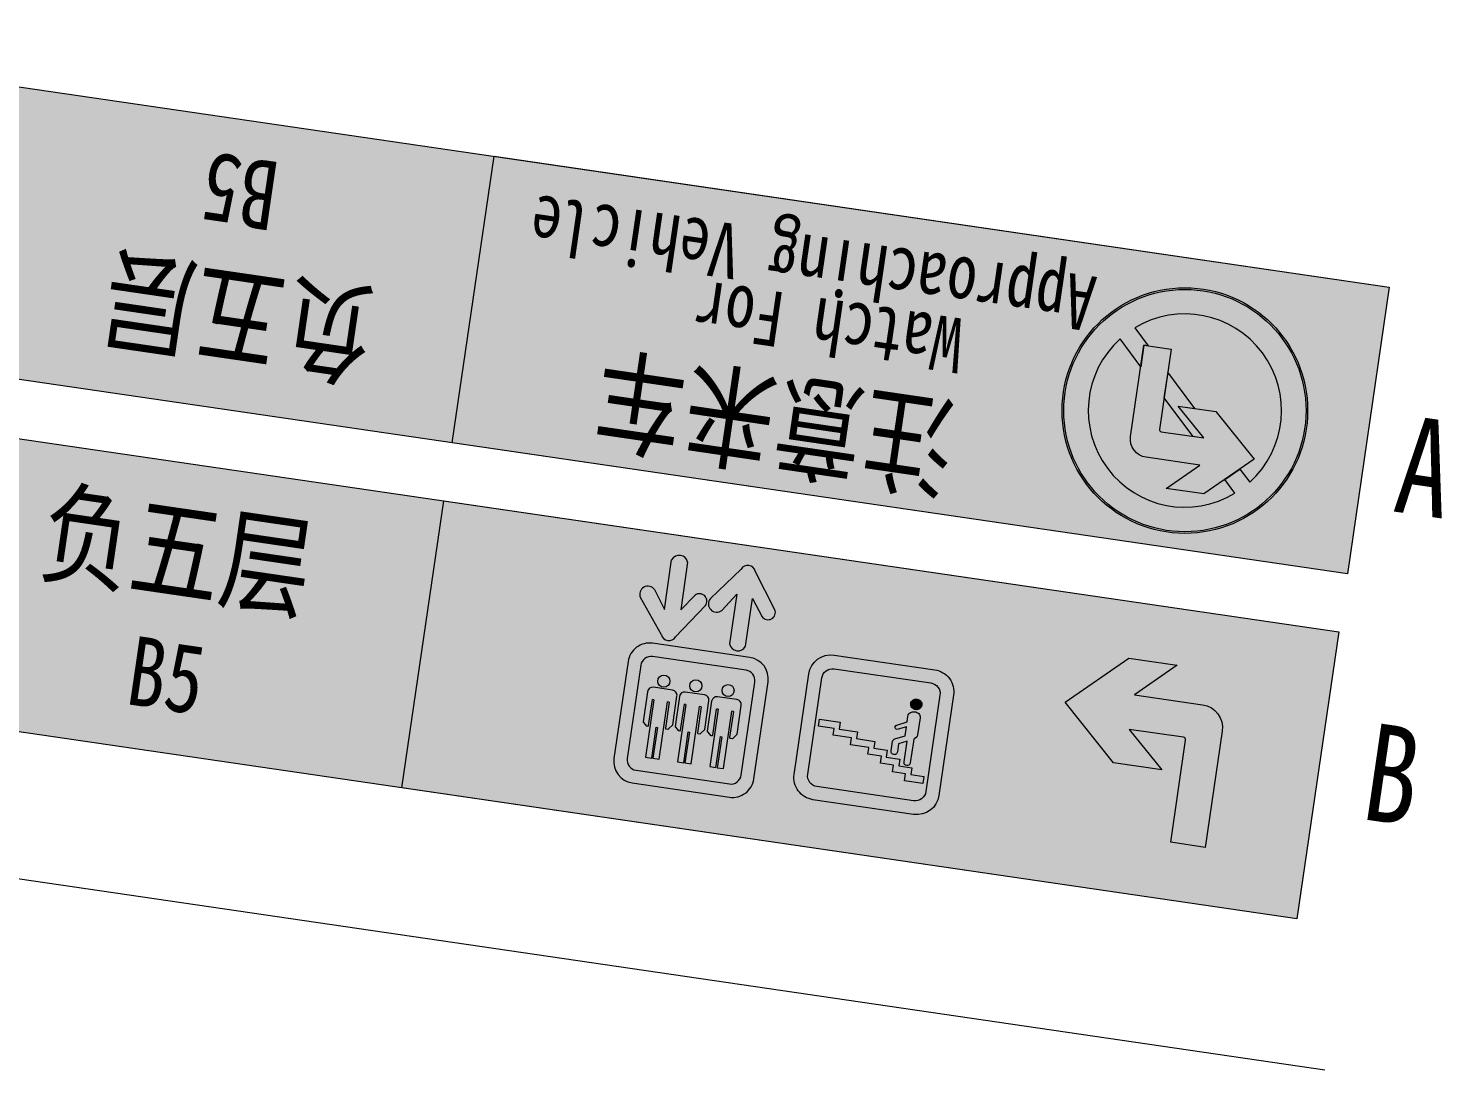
# Model space of a CAD drawing. Header units: inches. Extents: x -414268 to 632271, y -366004 to 318730.
# Drawn here: x -197651 to -180342, y 153430 to 166179 of the extents above; entities that cross this region are included whole.
import ezdxf

# ---------------------------------------------------------------- set-up
doc = ezdxf.new("R2010")
doc.units = ezdxf.units.IN
doc.header["$LTSCALE"] = 1200
doc.header["$MEASUREMENT"] = 0
doc.layers.get('0').update_dxf_attribs({"linetype": 'CONTINUOUS', "lineweight": 0})
for name, color, linetype, lineweight in [('0--PAI--RED', 1, 'CONTINUOUS', 0), ('0--灯箱字(黄底黑字)', 7, 'CONTINUOUS', 0), ('0-PAI', 7, 'CONTINUOUS', 0), ('0-增加车位', 6, 'CONTINUOUS', 0), ('10', 7, 'CONTINUOUS', 0)]:
    doc.layers.add(name, color=color, linetype=linetype, lineweight=lineweight)
doc.layers.add('0-栋牌字体', color=7, linetype='CONTINUOUS', lineweight=0, true_color=0xf7f7f7)
doc.styles.add('-宋体', font='', dxfattribs={"width": 0.8})
doc.styles.add('-黑体', font='simhei.ttf', dxfattribs={"width": 0.8})
doc.styles.get('-宋体').set_extended_font_data('SimSun')

# ---------------------------------------------------------------- blocks, each defined once
blk = doc.blocks.new('A$C27BC456A')
blk.add_hatch(color=250).paths.add_polyline_path([(14884.73986124818, 112855.557986891), (14884.7398612483, 114955.557986891), (8329.665222129555, 114955.557986891), (8329.665222129554, 112855.5579868909)])
at = {"color": 250}
blk.add_lwpolyline([(8329.665222129552, 114955.557986891), (14884.73986124829, 114955.557986891), (14884.73986124818, 112855.557986891), (8329.665222129552, 112855.5579868909), (8329.665222129552, 114955.557986891)], dxfattribs=at)
blk = doc.blocks.new('A$C680673FF')
at = {"layer": '0--PAI--RED'}
h = blk.add_hatch(color=1, dxfattribs=at)
edge = h.paths.add_edge_path()
edge.add_line((7307.236480437045, 72210.5037500369), (7006.793727764802, 72510.94650271836))
edge.add_arc((7919.089158920222, 71758.12779800821), 1182.801317157199, 500.4708306679332, 669.5291693303117)
edge.add_line((8671.90786360245, 70845.83236682955), (8524.233765282028, 70993.50646515454))
edge.add_line((8524.233765282086, 70993.50646515453), (8689.279541759694, 71147.41414161834))
edge.add_line((8689.279541759752, 71147.41414161836), (8831.384590075817, 71005.30909329795))
edge.add_arc((7919.089158920222, 71758.12779800821), 1182.801317157198, 320.4708306679328, 489.5291693303109)
edge.add_line((7166.270454237994, 72670.42322918675), (7359.597239557013, 72477.09644386174))
edge.add_line((7359.59723955713, 72477.0964438619), (7307.236480441177, 72477.09644386271))
edge.add_line((7307.236480441119, 72477.09644386268), (7307.236480437045, 72210.50375003704))
edge = h.paths.add_edge_path(flags=17)
edge.add_arc((7919.089158920222, 71758.12779800821), 1483.513516434449, 179.9999999991225, 539.9999999991225)
h.paths.add_polyline_path([(7643.444747711765, 71874.29548275178), (8057.732237841876, 71460.00799260903), (8195.302232290327, 71460.00799260692), (7829.300290869316, 71801.31032454834), (8035.383358853054, 71801.31032454516), (7643.444747716654, 72193.24893569347)], flags=16)
at = {"layer": '10', "true_color": 0xf7f7f7}
h = blk.add_hatch(color=7, dxfattribs=at)
edge = h.paths.add_edge_path()
edge.add_line((7829.238020872755, 71801.31032454834), (8297.891969202377, 71801.31032454116))
edge.add_line((8297.89196920232, 71801.31032454115), (8844.163523562136, 71291.90385895723))
edge.add_line((8844.163523562194, 71291.90385895692), (8297.891969186778, 70782.4973933896))
edge.add_line((8297.89196918672, 70782.49739338974), (7829.238020857098, 70782.49739339692))
edge.add_line((7829.238020857156, 70782.49739339692), (8195.239962288702, 71123.7997253271))
edge.add_line((8195.239962288702, 71123.79972532696), (7531.313055277104, 71123.79972533713))
edge.add_arc((7531.313055280596, 71347.9385701905), 224.1388448532961, 179.9999999991225, 269.99999999912245, ccw=False)
edge.add_line((7307.174210427271, 71347.93857019393), (7307.174210444558, 72477.0964438627))
edge.add_line((7307.174210444558, 72477.09644386267), (7643.382477724459, 72477.09644385752))
edge.add_line((7643.382477724517, 72477.09644385755), (7643.382477709325, 71485.47831589429))
edge.add_arc((7668.852800988127, 71485.4783158939), 25.47032327878895, 179.9999999991378, 269.9999999991379)
edge.add_line((7668.852800987777, 71460.00799261499), (8195.239962293883, 71460.00799260693))
edge.add_line((8195.239962293883, 71460.00799260693), (7829.238020872814, 71801.31032454832))
at = {"layer": '0-PAI', "elevation": -8.913048077374697e-08}
for points in [[(7307.236480437045, 72210.50375003689), (7006.793727764743, 72510.94650271833, 0.9088007273814083), (8671.90786360245, 70845.83236682953), (8524.233765282086, 70993.50646515451), (8689.279541759752, 71147.41414161834), (8831.384590075817, 71005.30909329792, 0.9088007273814063), (7166.270454237994, 72670.42322918675), (7359.59723955713, 72477.09644386188), (7307.236480441119, 72477.09644386268)], [(7829.238020872755, 71801.31032454832), (8297.89196920232, 71801.31032454113), (8844.163523562194, 71291.90385895692), (8297.891969186778, 70782.49739338973), (7829.238020857214, 70782.4973933969), (8195.239962288702, 71123.79972532696), (7531.313055277162, 71123.7997253371, -0.414213562373095), (7307.174210427271, 71347.93857019392), (7307.174210444558, 72477.09644386267), (7643.382477724517, 72477.09644385753), (7643.382477709267, 71485.47831589413, 0.414213562373095), (7668.852800987777, 71460.00799261499), (8195.239962293883, 71460.00799260692)]]:
    blk.add_lwpolyline(points, format="xyb", close=True, dxfattribs=at)
blk.add_lwpolyline([(7643.444747711765, 71874.29548275177), (8057.732237841876, 71460.00799260903), (8195.302232290327, 71460.00799260692), (7829.300290869316, 71801.31032454832), (8035.383358853054, 71801.31032454515), (7643.444747716654, 72193.24893569347)], close=True, dxfattribs=at)
at = {"layer": '0-PAI'}
for radius in [1503.560996386266, 1483.513516434449]:
    blk.add_circle((7919.08915892028, 71758.12779800806, -8.913048077374697e-08), radius, dxfattribs=at)
blk = doc.blocks.new('A$C744A17C1')
at = {"true_color": 0xf7f7f7}
h = blk.add_hatch(color=7, dxfattribs=at)
edge = h.paths.add_edge_path()
edge.add_line((-3036.027967695962, 95700.69936638275), (-4282.504917986342, 95700.6993662884))
edge.add_arc((-4282.504917992475, 95427.42636630207), 273.2729999863368, 89.999999998714, 180.0000000033805)
edge.add_line((-4555.777917978819, 95427.42636628594), (-4555.777917813975, 94185.20778836703))
edge.add_arc((-4282.504917798803, 94185.20778839014), 273.2730000151723, 180.000000004845, 269.9999999973897)
edge.add_line((-4282.504917811253, 93911.93478837497), (-3036.027967662085, 93911.93478839874))
edge.add_arc((-3036.027967657114, 94185.20778838589), 273.2729999871517, 269.9999999989579, 360.000000003228)
edge.add_line((-2762.754967669956, 94185.20778840128), (-2762.754967693822, 95427.42636646118))
edge.add_arc((-3036.027967666832, 95427.42636640974), 273.27299997301, 1.078538077006223e-08, 90.00000000610757)
edge = h.paths.add_edge_path(flags=16)
edge.add_line((-3060.870968115632, 95535.07936645439), (-4257.661918124184, 95535.07936650218))
edge.add_arc((-4257.661918121812, 95402.58336650326), 132.4959999989223, 90.00000000102573, 180.0000000010257)
edge.add_line((-4390.157918120734, 95402.58336650088), (-4390.157917956356, 94210.05078851104))
edge.add_arc((-4257.661917951628, 94210.05078851951), 132.4960000047276, 180.0000000036624, 269.9999999983266)
edge.add_line((-4257.661917955498, 94077.55478851478), (-3060.870967947179, 94077.55478853764))
edge.add_arc((-3060.870967934181, 94210.05078852108), 132.4959999834391, 269.9999999943792, 360.0000000077086)
edge.add_line((-2928.374967950745, 94210.05078853891), (-2928.374968114891, 95402.5833664582))
edge.add_arc((-3060.870968122284, 95402.58336644698), 132.4960000073929, 4.851705143038884e-09, 89.99999999712362)
for points in [[(-4105.775307702483, 95185.59901780682), (-4093.191785995499, 95189.3268348336), (-4081.094827414956, 95195.37593573614), (-4070.936258183443, 95203.2804008755), (-4062.716157831484, 95213.04030111353), (-4056.434022755828, 95224.1912299039), (-4052.08934933634, 95236.26885156211), (-4051.135041708476, 95249.73601779382), (-4052.116755634663, 95262.73681229903), (-4056.486909276806, 95275.26976579314), (-4062.791662051925, 95285.94331290413), (-4071.031959299231, 95295.68616647439), (-4081.207323937677, 95304.03394962067), (-4093.316810593125, 95310.05796103626), (-4105.908036448644, 95313.759728508), (-4119.465126179974, 95315.13875723894), (-4133.503442684887, 95313.7311628082), (-4146.086937904591, 95310.0033170796), (-4157.699789472972, 95303.95473898912), (-4167.857881605858, 95295.58589573058), (-4176.07797313435, 95285.82602378237), (-4182.360594149213, 95275.13944482138), (-4186.704781629727, 95262.5974733338), (-4188.143691014964, 95249.59416268383), (-4186.677366507938, 95236.12948444439), (-4182.307698770659, 95224.06089506189), (-4176.002468914026, 95212.92301254108), (-4167.76218049007, 95203.18015842151), (-4157.587301790831, 95195.29673952419), (-4145.961922130198, 95189.27220515917), (-4133.370705098263, 95185.57043713813), (-4119.329499548534, 95184.19193190591)], [(-4150.11990238633, 94529.42519890532), (-4149.627119381796, 94521.06739443877), (-4147.198756577098, 94513.64028296362), (-4143.319000463234, 94507.14339838475), (-4138.471931530861, 94501.57620250923), (-4125.87734835525, 94494.62397167491), (-4111.351055108826, 94492.31724702398), (-4097.313692784286, 94494.65355498373), (-4091.022925867466, 94497.44615649544), (-4084.733546061092, 94501.63183647174), (-4079.89801569574, 94507.2090675378), (-4076.03173301369, 94513.71398120295), (-4074.102912004921, 94521.14558704928), (-4073.143780433107, 94529.96923974363), (-4073.409211437916, 94786.29070426736), (-3975.566005341127, 94739.02821416727), (-3975.466443319223, 94642.90766297959), (-3974.488086713245, 94633.15731810404), (-3972.058778551756, 94624.80149255057), (-3968.178068257752, 94617.3759077636), (-3962.846874666517, 94611.80920641035), (-3957.032519419794, 94607.17172890124), (-3950.735444288468, 94603.92778070834), (-3936.208673960762, 94601.1567060907), (-3922.171329299919, 94603.4930145998), (-3915.880527055357, 94606.2856162488), (-3910.075784334331, 94610.93515125757), (-3904.75565221149, 94616.04852715385), (-3900.890314869001, 94623.48214061509), (-3898.477828618838, 94631.37860536999), (-3897.519191809697, 94640.66660789371), (-3897.638941903831, 94756.28987031762), (-3899.589391086716, 94769.75402574499), (-3904.925876862952, 94780.42857604545), (-3913.164742831723, 94788.77836625729), (-3922.213472441188, 94794.70326598715), (-3922.369446171797, 94794.80538847725), (-4039.101889754296, 94849.94229390075), (-4039.217787765549, 94961.8507568656), (-3945.249063278898, 94915.97730225985), (-3931.689579247963, 94912.27652424466), (-3920.071903735632, 94913.68161695023), (-3910.87873896258, 94918.79899297009), (-3904.593228902901, 94926.69948613836), (-3902.181714496808, 94935.52465123867), (-3903.644699364901, 94945.7388518333), (-3910.432604954694, 94955.48318951971), (-3915.27822494437, 94959.65733535777), (-3922.059884152026, 94963.36512443822), (-4039.278855550569, 95020.8232700668), (-4039.351956630824, 95091.40453202384), (-4040.820693118498, 95107.19094595194), (-4045.67544851813, 95120.18775516514), (-4052.949404808227, 95131.78898377655), (-4062.641139533138, 95140.60162528208), (-4073.783825813676, 95148.01970503082), (-4086.376951205893, 95153.57888623964), (-4100.41957921104, 95156.35044109734), (-4113.976686623646, 95157.7294554087), (-4128.015453705215, 95156.78622522691), (-4141.567728333292, 95153.52173987115), (-4154.633934597136, 95148.40033557524), (-4165.761698503164, 95141.42355248562), (-4175.434667611378, 95132.12651809816), (-4182.685078526265, 95120.97459971393), (-4187.997029419406, 95107.96727520748), (-4189.917695685872, 95092.64169136254), (-4189.701767394668, 94884.14834125085), (-4188.722924849484, 94873.93363212637), (-4186.29220309027, 94864.1847850999), (-4176.591818860266, 94847.0138444682), (-4163.989522695891, 94832.63200043356), (-4150.422369861859, 94821.5016373705), (-4150.394362782827, 94794.4670060108)]]:
    blk.add_hatch(color=256).paths.add_polyline_path(points)
blk.add_hatch(color=7, dxfattribs=at).paths.add_polyline_path([(-2972.607069589547, 94898.53414615076), (-3229.479971812805, 94898.09719255501), (-3229.336110325414, 94813.51894278088), (-3456.396698841709, 94813.13270141499), (-3456.252740901196, 94728.50382023354), (-3683.313339790911, 94728.1176065724), (-3683.169383667991, 94643.48864204493), (-3848.535635771113, 94643.20729399307), (-3848.391651262064, 94558.5783851212), (-4015.984025353682, 94558.29326713439), (-4015.840079232818, 94473.66434005648), (-4177.145826940774, 94473.38992084307), (-4177.00158715609, 94388.58852501128), (-4337.63411603251, 94388.31524484028), (-4337.488947727485, 94302.96531869122), (-4112.581915430259, 94304.06890598805), (-4112.725865504006, 94388.69787000655), (-3952.093359518447, 94388.9711473679), (-3952.23760118545, 94473.77254055717), (-3789.097450235975, 94474.05003136786), (-3789.24139829434, 94558.67899535972), (-3621.331052389462, 94558.96459933165), (-3621.462747673038, 94636.38460403035), (-3621.475010367576, 94643.59356330667), (-3394.41441148764, 94643.97972189655), (-3394.55836834677, 94728.60868587349), (-3167.497770679998, 94728.99490008186), (-3167.619749095524, 94813.62389573664), (-2972.62380450021, 94813.90494948352)])
at = {"color": 7, "lineweight": 0, "ltscale": 5, "true_color": 0xf7f7f7}
for points in [[(-3036.027967695962, 95700.69936638275), (-4282.504917986342, 95700.6993662884, 0.4142135623969432), (-4555.777917978819, 95427.42636628594), (-4555.777917813975, 94185.20778836703, 0.4142135623349744), (-4282.504917811253, 93911.93478837497), (-3036.027967662085, 93911.93478839874, 0.4142135623949164), (-2762.754967669956, 94185.20778840128), (-2762.754967693822, 95427.42636646118, 0.4142135623491799)], [(-3060.870968115632, 95535.07936645439), (-4257.661918124184, 95535.07936650218, 0.414213562373095), (-4390.157918120734, 95402.58336650088), (-4390.157917956356, 94210.05078851104, 0.4142135623458187), (-4257.661917955498, 94077.55478851478), (-3060.870967947179, 94077.55478853764, 0.4142135624412422), (-2928.374967950745, 94210.05078853891), (-2928.374968114891, 95402.5833664582, 0.4142135623336186)]]:
    blk.add_lwpolyline(points, format="xyb", close=True, dxfattribs=at)
at = {"color": 7, "true_color": 0xf7f7f7}
blk.add_lwpolyline([(-2972.479819925153, 94813.90515701298), (-2972.607069589547, 94898.53414615076), (-3229.479971812805, 94898.09719255501), (-3229.336110325414, 94813.51894278088), (-3456.396698841709, 94813.13270141499), (-3456.252740901196, 94728.50382023354), (-3683.313339790911, 94728.1176065724), (-3683.169383667991, 94643.48864204493), (-3848.535635771113, 94643.20729399307), (-3848.391651262064, 94558.5783851212), (-4015.984025353682, 94558.29326713439), (-4015.840079232818, 94473.66434005648), (-4177.145826940774, 94473.38992084307), (-4177.00158715609, 94388.58852501128), (-4337.63411603251, 94388.31524484028), (-4337.488947727485, 94302.96531869122), (-4112.581915430259, 94304.06890598805), (-4112.725865504006, 94388.69787000655), (-3952.093359518447, 94388.9711473679), (-3952.23760118545, 94473.77254055717), (-3789.097450235975, 94474.05003136786), (-3789.24139829434, 94558.67899535972), (-3621.331052389462, 94558.96459933165), (-3621.462747673038, 94636.38460403035), (-3621.475010367576, 94643.59356330667), (-3394.41441148764, 94643.97972189655), (-3394.55836834677, 94728.60868587349), (-3167.497770679998, 94728.99490008186), (-3167.619749095524, 94813.62389573664), (-2972.62380450021, 94813.90494948352), (-2972.607069589547, 94898.53414615075)], dxfattribs=at)
at = {"layer": '0-栋牌字体', "linetype": 'ByBlock'}
for points in [[(-4105.775307702483, 95185.59901780682), (-4093.191785995499, 95189.3268348336), (-4081.094827414956, 95195.37593573614), (-4070.936258183443, 95203.2804008755), (-4062.716157831484, 95213.04030111353), (-4056.434022755828, 95224.1912299039), (-4052.08934933634, 95236.26885156211), (-4051.135041708476, 95249.73601779382), (-4052.116755634663, 95262.73681229903), (-4056.486909276806, 95275.26976579314), (-4062.791662051925, 95285.94331290413), (-4071.031959299231, 95295.68616647439), (-4081.207323937677, 95304.03394962067), (-4093.316810593125, 95310.05796103626), (-4105.908036448644, 95313.759728508), (-4119.465126179974, 95315.13875723894), (-4133.503442684887, 95313.7311628082), (-4146.086937904591, 95310.0033170796), (-4157.699789472972, 95303.95473898912), (-4167.857881605858, 95295.58589573058), (-4176.07797313435, 95285.82602378237), (-4182.360594149213, 95275.13944482138), (-4186.704781629727, 95262.5974733338), (-4188.143691014964, 95249.59416268383), (-4186.677366507938, 95236.12948444439), (-4182.307698770659, 95224.06089506189), (-4176.002468914026, 95212.92301254108), (-4167.76218049007, 95203.18015842151), (-4157.587301790831, 95195.29673952419), (-4145.961922130198, 95189.27220515917), (-4133.370705098263, 95185.57043713813), (-4119.329499548534, 95184.19193190591)], [(-4150.11990238633, 94529.42519890532), (-4149.627119381796, 94521.06739443877), (-4147.198756577098, 94513.64028296362), (-4143.319000463234, 94507.14339838475), (-4138.471931530861, 94501.57620250923), (-4125.87734835525, 94494.62397167491), (-4111.351055108826, 94492.31724702398), (-4097.313692784286, 94494.65355498373), (-4091.022925867466, 94497.44615649544), (-4084.733546061092, 94501.63183647174), (-4079.89801569574, 94507.2090675378), (-4076.03173301369, 94513.71398120295), (-4074.102912004921, 94521.14558704928), (-4073.143780433107, 94529.96923974363), (-4073.409211437916, 94786.29070426736), (-3975.566005341127, 94739.02821416727), (-3975.466443319223, 94642.90766297959), (-3974.488086713245, 94633.15731810404), (-3972.058778551756, 94624.80149255057), (-3968.178068257752, 94617.3759077636), (-3962.846874666517, 94611.80920641035), (-3957.032519419794, 94607.17172890124), (-3950.735444288468, 94603.92778070834), (-3936.208673960762, 94601.1567060907), (-3922.171329299919, 94603.4930145998), (-3915.880527055357, 94606.2856162488), (-3910.075784334331, 94610.93515125757), (-3904.75565221149, 94616.04852715385), (-3900.890314869001, 94623.48214061509), (-3898.477828618838, 94631.37860536999), (-3897.519191809697, 94640.66660789371), (-3897.638941903831, 94756.28987031762), (-3899.589391086716, 94769.75402574499), (-3904.925876862952, 94780.42857604545), (-3913.164742831723, 94788.77836625729), (-3922.213472441188, 94794.70326598715), (-3922.369446171797, 94794.80538847725), (-4039.101889754296, 94849.94229390075), (-4039.217787765549, 94961.8507568656), (-3945.249063278898, 94915.97730225985), (-3931.689579247963, 94912.27652424466), (-3920.071903735632, 94913.68161695023), (-3910.87873896258, 94918.79899297009), (-3904.593228902901, 94926.69948613836), (-3902.181714496808, 94935.52465123867), (-3903.644699364901, 94945.7388518333), (-3910.432604954694, 94955.48318951971), (-3915.27822494437, 94959.65733535777), (-3922.059884152026, 94963.36512443822), (-4039.278855550569, 95020.8232700668), (-4039.351956630824, 95091.40453202384), (-4040.820693118498, 95107.19094595194), (-4045.67544851813, 95120.18775516514), (-4052.949404808227, 95131.78898377655), (-4062.641139533138, 95140.60162528208), (-4073.783825813676, 95148.01970503082), (-4086.376951205893, 95153.57888623964), (-4100.41957921104, 95156.35044109734), (-4113.976686623646, 95157.7294554087), (-4128.015453705215, 95156.78622522691), (-4141.567728333292, 95153.52173987115), (-4154.633934597136, 95148.40033557524), (-4165.761698503164, 95141.42355248562), (-4175.434667611378, 95132.12651809816), (-4182.685078526265, 95120.97459971393), (-4187.997029419406, 95107.96727520748), (-4189.917695685872, 95092.64169136254), (-4189.701767394668, 94884.14834125085), (-4188.722924849484, 94873.93363212637), (-4186.29220309027, 94864.1847850999), (-4176.591818860266, 94847.0138444682), (-4163.989522695891, 94832.63200043356), (-4150.422369861859, 94821.5016373705), (-4150.394362782827, 94794.4670060108)]]:
    blk.add_lwpolyline(points, close=True, dxfattribs=at)

msp = doc.modelspace()

# ---------------------------------------------------------------- hatches: boundary and pattern name
at = {"lineweight": 0, "ltscale": 5}
for points in [[(-192459.7443114475, 161103.1648003086), (-198312.4819730936, 161959.1360975175), (-197798.899194768, 165470.7786945049), (-191946.1615331223, 164614.8073972959)], [(-198416.4403881441, 161248.3162500879), (-192563.7027260375, 160392.3449528592), (-193077.2855043748, 156880.7023555952), (-198930.0231664817, 157736.673652824)]]:
    msp.add_hatch(color=152, dxfattribs=at).paths.add_polyline_path(points)
msp.add_hatch(color=250).paths.add_polyline_path([(-193077.2855100302, 156880.7023506878), (-182115.8191598991, 155277.5721386354), (-181602.23638166, 158789.2147357987), (-192563.702731838, 160392.3449478579)])
at = {"lineweight": 0, "ltscale": 5, "true_color": 0xf7f7f7}
for points in [[(-190155.7607761861, 159208.4536289509, -0.9042847922969277), (-189981.4490032044, 159306.9156307762), (-189861.4048963982, 159063.4239960653), (-189772.44727133, 159671.6752825507, -0.710415717446655), (-189576.5447402715, 159643.0242565118), (-189661.8323296341, 159059.8669836474), (-189486.2483558263, 159238.925234351, -0.8769134475484177), (-189360.1408768652, 159111.7139612318), (-189725.433223637, 158728.0814801773, -0.6624751060017849), (-189898.7337325558, 158753.4269281232)], [(-188921.3884627077, 159559.1979091911, -0.6624751083134088), (-188748.0879536776, 159533.8524601277), (-188507.9588623357, 159061.6762233294, -0.8769134457514564), (-188665.215003085, 158975.9072871614), (-188782.1667361755, 159197.7493057533), (-188867.4543257784, 158614.5920331305, -0.710415717446655), (-189063.3568566798, 158643.2430602475), (-188974.3992317465, 159251.4943467524), (-189159.1460219341, 159052.5788189619, -0.9042847927237261), (-189297.9597826593, 159196.8358807212)]]:
    msp.add_hatch(color=7, dxfattribs=at).paths.add_polyline_path(points)
h = msp.add_hatch(color=7, dxfattribs=at)
edge = h.paths.add_edge_path(flags=0)
edge.add_arc((-189868.7532707859, 158186.2360449459), 74.02267116532015, 171.6793996853386, 531.6793996853385, ccw=False)
edge = h.paths.add_edge_path(flags=0)
edge.add_arc((-189477.1412647783, 158128.9622260878), 74.02267116532015, 171.6793996853386, 531.6793996853385, ccw=False)
edge = h.paths.add_edge_path(flags=0)
edge.add_arc((-189081.5813329052, 158071.1110173961), 74.02267116532015, 171.6793996853386, 531.6793996853385, ccw=False)
edge = h.paths.add_edge_path()
edge.add_line((-188815.0000167374, 158476.0044400387), (-190006.0698276048, 158650.2001120943))
edge.add_arc((-190044.2598430055, 158389.0743685687), 263.9036399967164, 441.6793996853387, 531.6793996853386)
edge.add_line((-190305.3855865249, 158427.2643839515), (-190478.9861492136, 157240.2636565533))
edge.add_arc((-190217.8604056785, 157202.0736411597), 263.9036399967164, 531.6793996853386, 621.6793996853387)
edge.add_line((-190256.0504210609, 156940.9478976402), (-189064.9806102018, 156766.7522255257))
edge.add_arc((-189026.7905949373, 157027.8779690625), 263.9036399967164, 261.6793996853385, 351.6793996853386)
edge.add_line((-188765.6648514176, 156989.6879536796), (-188592.0642887125, 158176.6886811957))
edge.add_arc((-188853.19003212, 158214.8786965193), 263.9036399967164, 351.6793996982746, 441.6793996853387)
edge = h.paths.add_edge_path(flags=16)
edge.add_line((-188861.8841849561, 158321.2182333699), (-190005.4765876492, 158488.4702664073))
edge.add_arc((-190023.9929587251, 158361.8638453215), 127.953279998408, 441.6793996853387, 531.6793996853386)
edge.add_line((-190150.5993798254, 158380.3802164161), (-190317.2563033701, 157240.8568968126))
edge.add_arc((-190190.6498822566, 157222.3405256901), 127.953279998408, 531.6793996853386, 621.6793996853387)
edge.add_line((-190209.1662533515, 157095.7341045899), (-189065.5738506408, 156928.4820716704))
edge.add_arc((-189047.0574795626, 157055.0884927731), 127.953279998408, 261.6793996853385, 351.6793996853386)
edge.add_line((-188920.4510584629, 157036.5721216785), (-188753.7941349355, 158176.0954411641))
edge.add_arc((-188880.4005560508, 158194.6118122694), 127.953279998408, 351.6793996853386, 441.6793996853387)
edge = h.paths.add_edge_path(flags=0)
edge.add_line((-189990.8519039708, 157957.9788351064), (-190008.8973631042, 157960.6180095069))
edge.add_line((-190008.8973630359, 157960.6180095055), (-190055.4583703968, 157642.255275803))
edge.add_arc((-190063.3712716968, 157643.4125490022), 7.9970799999005, 261.67939968533864, 351.6793996853385, ccw=False)
edge.add_line((-190064.5285448901, 157635.4996476836), (-190081.1688007207, 157637.9333090209))
edge.add_arc((-190080.0115275875, 157645.8462102795), 7.997079937409398, 219.7594110033832, 261.67939968533864, ccw=False)
edge.add_line((-190086.1591770785, 157640.7315556229), (-190094.4437695361, 157650.6893678235))
edge.add_line((-190094.4437695702, 157650.6893678285), (-190121.4376486155, 157683.1351377551))
edge.add_arc((-190115.2899989285, 157688.2497924604), 7.997080119066278, 171.6793996853386, 219.7594106533083, ccw=False)
edge.add_line((-190123.2029003817, 157689.4070656735), (-190069.4474188122, 158056.9623002253))
edge.add_arc((-190006.1442082528, 158047.7041146249), 63.976639999204, 441.67939968533847, 531.6793996853385, ccw=False)
edge.add_line((-189996.8860227053, 158111.007325175), (-189761.5608553121, 158076.5906810811))
edge.add_arc((-189770.8190409183, 158013.2874705999), 63.976639999204, 351.6793996853385, 441.67939968533847, ccw=False)
edge.add_line((-189707.5158303682, 158004.0292850525), (-189759.1008389685, 157651.31474461))
edge.add_line((-189759.1008389734, 157651.3147445763), (-189809.189414198, 157601.4719283593))
edge.add_arc((-189814.8302798916, 157607.1406073447), 7.997079940317611, 261.67939968533864, 314.85909400060876, ccw=False)
edge.add_line((-189815.9875530746, 157599.2277060933), (-189842.9712503566, 157603.1741106124))
edge.add_arc((-189841.8139770793, 157611.0870119189), 7.9970799999005, 171.6793996853386, 261.67939968533864, ccw=False)
edge.add_line((-189849.7268783986, 157612.2442851124), (-189803.1196830822, 157930.9228299689))
edge.add_line((-189803.119683082, 157930.9228299689), (-189822.3099633268, 157933.7294357416))
edge.add_line((-189822.3099632891, 157933.7294357618), (-189925.091368207, 157230.9575084084))
edge.add_line((-189925.0913682438, 157230.9575083966), (-190001.9859671857, 157242.2034536739))
edge.add_line((-190001.98596725, 157242.2034537004), (-189946.6458457524, 157620.5937306723))
edge.add_line((-189946.6458456856, 157620.5937306626), (-189961.1897486199, 157622.7207974954))
edge.add_line((-189961.1897486509, 157622.7207975172), (-190016.5298705855, 157244.3305208501))
edge.add_line((-190016.5298705903, 157244.3305208164), (-190093.5760188116, 157255.5986305743))
edge.add_line((-190093.5760187546, 157255.5986306089), (-189990.8519038647, 157957.9788351252))
edge = h.paths.add_edge_path(flags=0)
edge.add_line((-189599.2399922927, 157900.705030044), (-189617.2854514261, 157903.3442044446))
edge.add_line((-189617.285451358, 157903.3442044432), (-189663.8464587186, 157584.9814707406))
edge.add_arc((-189671.7593600186, 157586.1387439399), 7.9970799999005, 261.67939968533864, 351.6793996853385, ccw=False)
edge.add_line((-189672.9166332125, 157578.2258426212), (-189689.5568890432, 157580.6595039584))
edge.add_arc((-189688.3996159096, 157588.5724052172), 7.997079937409398, 219.7594110033832, 261.67939968533864, ccw=False)
edge.add_line((-189694.5472655352, 157583.4577505802), (-189702.8318579927, 157593.4155627809))
edge.add_line((-189702.8318578919, 157593.4155627661), (-189729.8257369372, 157625.8613326926))
edge.add_arc((-189723.67808725, 157630.9759873979), 7.997080119066278, 171.6793996853386, 219.7594106533083, ccw=False)
edge.add_line((-189731.5909887038, 157632.133260611), (-189677.8355071342, 157999.6884951628))
edge.add_arc((-189614.5322965743, 157990.4303095624), 63.976639999204, 441.67939968533847, 531.6793996853385, ccw=False)
edge.add_line((-189605.274111027, 158053.7335201127), (-189369.9489436338, 158019.316876019))
edge.add_arc((-189379.2071292403, 157956.0136655376), 63.976639999204, 351.6793996853385, 441.67939968533847, ccw=False)
edge.add_line((-189315.9039186898, 157946.7554799902), (-189367.4889272902, 157594.0409395478))
edge.add_line((-189367.4889272955, 157594.040939514), (-189417.5775025201, 157544.1981232969))
edge.add_arc((-189423.218368213, 157549.8668022824), 7.997079940317611, 261.67939968533864, 314.85909400060876, ccw=False)
edge.add_line((-189424.3756413964, 157541.9539010309), (-189451.3593386784, 157545.90030555))
edge.add_arc((-189450.2020654009, 157553.8132068565), 7.9970799999005, 171.6793996853386, 261.67939968533864, ccw=False)
edge.add_line((-189458.1149667194, 157554.9704800498), (-189411.5077714031, 157873.6490249063))
edge.add_line((-189411.5077714045, 157873.6490249065), (-189430.6980516493, 157876.4556306791))
edge.add_line((-189430.6980517464, 157876.4556307192), (-189533.4794566644, 157173.6837033658))
edge.add_line((-189533.4794565651, 157173.6837033342), (-189610.374055507, 157184.9296486115))
edge.add_line((-189610.3740555715, 157184.9296486381), (-189555.0339340739, 157563.31992561))
edge.add_line((-189555.0339340067, 157563.3199256002), (-189569.5778369407, 157565.446992433))
edge.add_line((-189569.5778369725, 157565.4469924548), (-189624.9179589071, 157187.0567157877))
edge.add_line((-189624.9179589122, 157187.0567157542), (-189701.9641071335, 157198.324825512))
edge.add_line((-189701.964107077, 157198.3248255466), (-189599.239992187, 157900.7050300631))
edge = h.paths.add_edge_path(flags=0)
edge.add_line((-189204.0652857379, 157842.9111966306), (-189222.1107448713, 157845.5503710312))
edge.add_line((-189222.1107449372, 157845.5503710494), (-189268.6717522981, 157527.1876373469))
edge.add_arc((-189276.5846535983, 157528.3449105463), 7.9970799999005, 261.67939968533864, 351.6793996853385, ccw=False)
edge.add_line((-189277.741926792, 157520.4320092274), (-189294.3821826227, 157522.8656705646))
edge.add_arc((-189293.2249093546, 157530.7785718036), 7.997079937409398, 219.7594110033832, 261.67939968533864, ccw=False)
edge.add_line((-189299.3725589805, 157525.6639171667), (-189307.657151438, 157535.6217293673))
edge.add_line((-189307.6571514713, 157535.6217293722), (-189334.6510305166, 157568.0674992988))
edge.add_arc((-189328.5033808299, 157573.1821540042), 7.997080119066278, 171.6793996853386, 219.7594106533083, ccw=False)
edge.add_line((-189336.4162822836, 157574.3394272174), (-189282.6608007141, 157941.8946617692))
edge.add_arc((-189219.3575901444, 157932.6364762362), 63.976639999204, 441.67939968533847, 531.6793996853385, ccw=False)
edge.add_line((-189210.0994045972, 157995.9396867863), (-188974.774237204, 157961.5230426926))
edge.add_arc((-188984.0324226852, 157898.2198321241), 63.976639999204, 351.6793996853385, 441.67939968533847, ccw=False)
edge.add_line((-188920.7292121351, 157888.9616465765), (-188972.3142207355, 157536.2471061341))
edge.add_line((-188972.3142207405, 157536.2471061005), (-189022.4027959651, 157486.4042898835))
edge.add_arc((-189028.0436616485, 157492.0729689363), 7.997079940317611, 261.67939968533864, 314.85909400060876, ccw=False)
edge.add_line((-189029.2009348323, 157484.1600676849), (-189056.1846321143, 157488.1064722041))
edge.add_arc((-189055.0273589711, 157496.0193735301), 7.9970799999005, 171.6793996853386, 261.67939968533864, ccw=False)
edge.add_line((-189062.9402602894, 157497.1766467234), (-189016.333064973, 157815.8551915798))
edge.add_line((-189016.3330649743, 157815.8551915802), (-189035.5233452191, 157818.6617973528))
edge.add_line((-189035.5233451913, 157818.6617973056), (-189138.3047501092, 157115.8898699524))
edge.add_line((-189138.3047501354, 157115.8898700077), (-189215.1993490773, 157127.135815285))
edge.add_line((-189215.1993490172, 157127.1358152247), (-189159.8592275196, 157505.5260921966))
edge.add_line((-189159.859227587, 157505.5260922065), (-189174.4031305213, 157507.6531590393))
edge.add_line((-189174.4031304177, 157507.6531590412), (-189229.7432523523, 157129.2628823741))
edge.add_line((-189229.7432523474, 157129.2628824078), (-189306.7894005686, 157140.5309921657))
edge.add_line((-189306.7894006566, 157140.5309921528), (-189204.0652857667, 157842.9111966692))
h = msp.add_hatch(color=7)
h.set_gradient(color1=(255, 255, 255), one_color=1, tint=1, name='INVCYLINDER')
h.paths.add_polyline_path([(-183029.3571447692, 157573.9085959817, 0.4142135623730949), (-183270.4037455278, 157897.5401952976), (-184106.7269876633, 158019.8536717801), (-183582.8111750056, 158382.3515618278), (-184173.1565659926, 158468.6904239556), (-184955.1204654813, 157927.6487970189), (-184360.8497445313, 157185.3308783317), (-183770.5043535444, 157098.9920162038), (-184168.6657365809, 157596.3450217242), (-183505.5960331049, 157499.3701243444, -0.4142135623730951), (-183478.2043739276, 157462.5938062404), (-183660.8875266862, 156213.4905104102), (-183237.3788766306, 156151.5517614925)])

# ---------------------------------------------------------------- linework, layer by layer
at = {"color": 7, "lineweight": 0, "ltscale": 5, "true_color": 0xf7f7f7}
for p, q in [((-190069.4474187853, 158056.9623001783), (-190123.202900354, 157689.4070656265)), ((-189761.5608552942, 158076.5906810871), (-189996.8860226875, 158111.007325181)), ((-189369.948943633, 158019.3168760274), (-189605.2741110264, 158053.7335201211)), ((-189990.851903889, 157957.9788350771), (-190093.576018779, 157255.5986305608)), ((-190055.4583703833, 157642.2552757753), (-190008.8973630231, 157960.6180094779)), ((-189990.851903889, 157957.9788350771), (-190008.8973630231, 157960.6180094779)), ((-189925.0913682443, 157230.957508388), (-189822.3099633265, 157933.7294357414)), ((-189803.119683082, 157930.9228299689), (-189849.7268783986, 157612.2442851124)), ((-189803.119683082, 157930.9228299689), (-189822.3099633265, 157933.7294357414)), ((-189759.1008388916, 157651.3147445472), (-189707.5158302914, 158004.0292849896)), ((-189677.8355071237, 157999.6884951183), (-189731.5909886931, 157632.1332605666)), ((-189599.2399922276, 157900.7050300172), (-189701.9641071177, 157198.324825501)), ((-189663.8464587216, 157584.9814707153), (-189617.2854513613, 157903.3442044179)), ((-189599.2399922276, 157900.7050300172), (-189617.2854513613, 157903.3442044179)), ((-189533.4794565834, 157173.6837033282), (-189430.6980516658, 157876.4556306815)), ((-189411.5077714205, 157873.6490249089), (-189458.1149667366, 157554.9704800523)), ((-189411.5077714205, 157873.6490249089), (-189430.6980516658, 157876.4556306815)), ((-189367.4889272301, 157594.0409394873), (-189315.9039186299, 157946.7554799297)), ((-189282.6608006156, 157941.8946617375), (-189336.4162821846, 157574.3394271856)), ((-188974.7742371246, 157961.5230426465), (-189210.099404518, 157995.9396867403)), ((-188972.3142207219, 157536.2471061063), (-188920.729212122, 157888.961646549)), ((-189204.0652857198, 157842.9111966365), (-189306.7894006095, 157140.5309921202)), ((-189268.6717522132, 157527.1876373344), (-189222.1107448531, 157845.550371037)), ((-189204.0652857198, 157842.9111966365), (-189222.1107448531, 157845.550371037)), ((-189138.304750075, 157115.8898699473), (-189035.5233451572, 157818.6617973007)), ((-189016.3330649126, 157815.855191528), (-189062.9402602286, 157497.1766466716)), ((-189016.3330649126, 157815.855191528), (-189035.5233451572, 157818.6617973007)), ((-190121.4376486198, 157683.1351377212), (-190094.4437695746, 157650.6893677948)), ((-190094.4437695746, 157650.6893677948), (-190086.1591771168, 157640.7315555941)), ((-190081.1688007256, 157637.933308987), (-190064.5285448953, 157635.4996476499)), ((-190016.5298705576, 157244.330520803), (-189961.1897486233, 157622.7207974702)), ((-189946.6458456886, 157620.5937306372), (-190001.9859671863, 157242.2034536653)), ((-189961.1897486233, 157622.7207974702), (-189946.6458456886, 157620.5937306372)), ((-189842.9712502726, 157603.1741106001), (-189815.9875529906, 157599.227706081)), ((-189809.1894141169, 157601.4719283302), (-189759.1008388916, 157651.3147445472)), ((-189729.825736959, 157625.8613326614), (-189702.8318579136, 157593.4155627349)), ((-189702.8318579136, 157593.4155627349), (-189694.547265456, 157583.4577505341)), ((-189689.5568890647, 157580.6595039271), (-189672.9166332337, 157578.2258425899)), ((-189624.9179588963, 157187.056715743), (-189569.5778369617, 157565.4469924102)), ((-189555.0339340281, 157563.3199255775), (-189610.3740555256, 157184.9296486056)), ((-189569.5778369617, 157565.4469924102), (-189555.0339340281, 157563.3199255775)), ((-189451.3593386109, 157545.9003055401), (-189424.3756413294, 157541.953901021)), ((-189417.5775024552, 157544.1981232703), (-189367.4889272301, 157594.0409394873)), ((-189334.65103045, 157568.0674992805), (-189307.6571514054, 157535.621729354)), ((-189307.6571514054, 157535.621729354), (-189299.3725589477, 157525.6639171534)), ((-189294.3821825568, 157522.8656705463), (-189277.7419267255, 157520.4320092091)), ((-189022.4027959469, 157486.4042898894), (-188972.3142207219, 157536.2471061063)), ((-189229.7432523883, 157129.2628823622), (-189174.403130454, 157507.6531590293)), ((-189159.8592275194, 157505.5260921966), (-189215.1993490173, 157127.1358152247)), ((-189174.403130454, 157507.6531590293), (-189159.8592275194, 157505.5260921966)), ((-189056.1846321036, 157488.1064721594), (-189029.2009348215, 157484.1600676403)), ((-190093.576018779, 157255.5986305608), (-190016.5298705576, 157244.330520803)), ((-190001.9859671863, 157242.2034536653), (-189925.0913682443, 157230.957508388)), ((-189701.9641071177, 157198.324825501), (-189624.9179588963, 157187.056715743)), ((-189610.3740555256, 157184.9296486056), (-189533.4794565834, 157173.6837033282)), ((-189306.7894006095, 157140.5309921202), (-189229.7432523883, 157129.2628823622)), ((-189215.1993490173, 157127.1358152247), (-189138.304750075, 157115.8898699473))]:
    msp.add_line(p, q, dxfattribs=at)
at = {"color": 6}
msp.add_lwpolyline([(-236997.924086073, 177296.3937469243), (-239258.9019032581, 161836.8683304025), (-181774.9950944992, 153429.7643192511)], dxfattribs=at)
at = {"color": 250}
for points in [[(-181498.2779567103, 159500.034582466), (-209591.4187334056, 163608.6968081824), (-209077.8359551911, 167120.3394052693), (-180984.6951784951, 163011.6771795529), (-181498.2779567103, 159500.0345824661)], [(-209695.3771589602, 162897.8769617501), (-181602.2363816597, 158789.2147357987), (-182115.8191599037, 155277.5721386362), (-210208.9599372039, 159386.2343645874), (-209695.3771589601, 162897.87696175)], [(-192563.7027308388, 160392.3449475738), (-181602.2363806603, 158789.2147355145), (-182115.8191588998, 155277.5721383512), (-193077.2855090309, 156880.7023504036), (-192563.7027308388, 160392.3449475738)], [(-192563.702731838, 160392.344947858), (-181602.23638166, 158789.2147357987), (-182115.8191598991, 155277.5721386354), (-193077.2855100302, 156880.7023506878), (-192563.702731838, 160392.344947858)]]:
    msp.add_lwpolyline(points, dxfattribs=at)
at = {"color": 7, "lineweight": 0, "ltscale": 5, "true_color": 0xf7f7f7}
for points in [[(-188815.000016736, 158476.0044400471), (-190006.0698276212, 158650.2001120966, 0.4142135623969432), (-190305.385586524, 158427.26438396), (-190478.9861491963, 157240.2636565509, 0.4142135623349744), (-190256.0504210597, 156940.9478976487), (-189064.9806103188, 156766.7522255514, 0.4142135623949164), (-188765.6648514165, 156989.6879536879), (-188592.0642885894, 158176.6886812122, 0.4142135623491799)], [(-188861.8841849553, 158321.2182333783), (-190005.4765876388, 158488.4702663628, 0.414213562373095), (-190150.5993798342, 158380.3802163571), (-190317.2563033558, 157240.8568967934, 0.4142135623458187), (-190209.1662533501, 157095.7341045983), (-189065.5738506569, 156928.4820716813, 0.4142135624412422), (-188920.4510584617, 157036.5721216869), (-188753.7941349495, 158176.0954411834, 0.4142135623336186)]]:
    msp.add_lwpolyline(points, format="xyb", close=True, dxfattribs=at)
for centre in [(-189868.7532707415, 158186.2360448965), (-189477.1412647508, 158128.9622260408), (-189081.5813328607, 158071.1110173467)]:
    msp.add_circle(centre, 74.02267116532015, dxfattribs=at)
for centre, radius, start, end in [((-190006.1442082346, 158047.7041146309), 63.976639999204, 81.67939968743164, 171.6793996857922), ((-189770.8190408416, 158013.2874705371), 63.976639999204, 351.6793996857921, 81.67939968743164), ((-189614.5322965732, 157990.430309571), 63.976639999204, 81.67939968743164, 171.6793996857922), ((-189379.2071291799, 157956.0136654771), 63.976639999204, 351.6793996857921, 81.67939968743164), ((-189219.3575900653, 157932.6364761901), 63.976639999204, 81.67939968743164, 171.6793996857922), ((-188984.0324226723, 157898.2198320964), 63.976639999204, 351.6793996857921, 81.67939968743164), ((-190115.2899989178, 157688.2497924158), 7.997080119066278, 171.6793996857922, 219.7594108291836), ((-190080.0115275409, 157645.8462102468), 7.997079937409398, 219.7594108291836, 261.6793996874317), ((-190063.3712717015, 157643.4125489685), 7.9970799999005, 261.6793996874317, 351.6793996857921), ((-189841.8139770793, 157611.0870119189), 7.9970799999005, 171.6793996857922, 261.6793996874317), ((-189814.830279806, 157607.1406073408), 7.997079940317611, 261.6793996874317, 314.8590940833892), ((-189723.678087256, 157630.9759873559), 7.997080119066278, 171.6793996857922, 219.7594108291836), ((-189688.3996158797, 157588.5724051869), 7.997079937409398, 219.7594108291836, 261.6793996874317), ((-189671.7593600407, 157586.1387439086), 7.9970799999005, 261.6793996874317, 351.6793996857921), ((-189450.2020654174, 157553.8132068589), 7.9970799999005, 171.6793996857922, 261.6793996874317), ((-189423.2183681445, 157549.8668022809), 7.997079940317611, 261.6793996874317, 314.8590940833892), ((-189328.5033807479, 157573.1821539751), 7.997080119066278, 171.6793996857922, 219.7594108291836), ((-189293.2249093718, 157530.7785718061), 7.997079937409398, 219.7594108291836, 261.6793996874317), ((-189276.5846535322, 157528.3449105278), 7.9970799999005, 261.6793996874317, 351.6793996857921), ((-189055.0273589105, 157496.0193734783), 7.9970799999005, 171.6793996857922, 261.6793996874317), ((-189028.0436616372, 157492.0729689001), 7.997079940317611, 261.6793996874317, 314.8590940833892)]:
    msp.add_arc(centre, radius, start, end, dxfattribs=at)
at = {"layer": '0-PAI'}
msp.add_lwpolyline([(-183770.5043535444, 157098.9920162038), (-184360.8497445313, 157185.3308783317), (-184955.1204654814, 157927.6487970189), (-184173.1565659926, 158468.6904239556), (-183582.8111750056, 158382.3515618278), (-184106.7269876633, 158019.8536717801), (-183270.4037455278, 157897.5401952976, -0.414213562373095), (-183029.3571447692, 157573.9085959817), (-183237.3788766306, 156151.5517614925), (-183660.8875266862, 156213.4905104102), (-183478.2043739276, 157462.5938062404, 0.414213562373095), (-183505.5960331049, 157499.3701243444), (-184168.665736581, 157596.3450217242)], format="xyb", close=True, dxfattribs=at)
at = {"layer": '0-增加车位', "color": 7, "lineweight": 0, "ltscale": 5, "true_color": 0xf7f7f7}
for points in [[(-189981.4490031078, 159306.9156304954), (-189861.4048964061, 159063.4239960065), (-189772.4472712694, 159671.6752829634)], [(-189576.5447403195, 159643.0242561834), (-189661.8323298163, 159059.8669833385)], [(-188921.3884627271, 159559.1979090649), (-188921.3884628614, 159559.1979090846), (-189298.1821337657, 159196.6219195639), (-189298.1602058244, 159196.5992019339)], [(-188507.958862229, 159061.6762231159), (-188748.0879538962, 159533.8524605124)], [(-189159.1460217688, 159052.5788191526), (-188974.3992316108, 159251.494346741), (-189063.3568567375, 158643.2430598515)], [(-189898.7337326399, 158753.4269284883), (-189898.7337327746, 158753.426928508), (-190155.9125407019, 159208.7223045225), (-190155.8850253542, 159208.7377910003)], [(-189360.1408766705, 159111.7139616247), (-189725.4332238104, 158728.0814799359)], [(-189661.8323298163, 159059.8669833385), (-189486.2483558251, 159238.9252343594)], [(-188867.4543257872, 158614.5920330715), (-188782.1667362898, 159197.7493059163)], [(-188782.1667362898, 159197.7493059163), (-188665.2150030832, 158975.9072871697)]]:
    msp.add_lwpolyline(points, dxfattribs=at)
for centre, radius, start, end in [((-189679.4899570494, 159623.2034293875), 104.835980614343, 10.89823047840226, 152.4605688939222), ((-188840.105205547, 159509.8281273385), 95.10175198039325, 14.63243575701279, 148.7263638191419), ((-190063.6433521084, 159248.9009934841), 100.6062081652747, 35.21531150604674, 203.7055499327643), ((-189431.5730674636, 159167.0138453029), 90.3362332225548, 322.2544272142902, 127.2462628298936), ((-189221.2837344688, 159131.7022276186), 100.6062081652747, 139.6532494330309, 308.1434878629494), ((-188592.2358883574, 159029.1490361992), 90.3362332225548, 216.1125365389817, 21.10437216657446), ((-189806.716480651, 158777.4512616213), 95.10175198039325, 194.6324355498805, 328.7263636140616), ((-188960.4116398479, 158663.0638865637), 104.835980614343, 190.8982304784022, 332.4605688939222)]:
    msp.add_arc(centre, radius, start, end, dxfattribs=at)

# ---------------------------------------------------------------- block references
at = {"xscale": 1.689999999944121, "yscale": 1.690000000002328, "zscale": 1.68999999998348, "rotation": 171.6793996820968}
msp.add_blockref('A$C27BC456A', (-139455.4198349963, 349692.8258168853), dxfattribs=at)
at = {"rotation": 351.6793996836047}
msp.add_blockref('A$C680673FF', (-201707.7961567506, 91642.28697736879, 8.913048077374697e-08), dxfattribs=at)
at = {"xscale": -1, "rotation": 351.6793996836047}
msp.add_blockref('A$C744A17C1', (-204636.7743513323, 64251.68929097691), dxfattribs=at)

# ---------------------------------------------------------------- texts
at = {"color": 1, "style": '-黑体', "width": 0.8}
for s, p in [('A', (-180956.7091786843, 160267.7032503547)), ('B', (-181351.6772166451, 156502.9546188558))]:
    msp.add_text(s, height=1190.718722742972, rotation=351.6793996837307, dxfattribs=at).set_placement(p)
at = {"layer": '0--灯箱字(黄底黑字)', "color": 7, "true_color": 0xffffff, "style": '-宋体', "width": 0.8}
for s, height, rotation, p in [('B5', 844.9999999721027, 171.6793996812564, (-194542.050408975, 164532.5347289559)), (' Approaching Vehicle', 673.9199999977175, 171.6793996854755, (-184183.9523075306, 163078.6263671326)), ('负五层', 1013.999999966523, 171.6793996812564, (-193362.3980513356, 162902.5248165549)), ('Watch For ', 673.9199999977175, 171.6793996854755, (-186173.3948059785, 162618.6635611788)), ('注意来车', 1013.999999966523, 171.6793996804309, (-186249.7399978082, 161532.3095539226)), ('负五层', 1014.000000045224, 351.6793996829062, (-197544.3383488736, 159523.1796076233)), ('B5', 845.0000000376863, 351.6793996829062, (-196477.5740478558, 157909.6797356881))]:
    msp.add_text(s, height=height, rotation=rotation, dxfattribs=at).set_placement(p)

doc.saveas('drawing.dxf')
